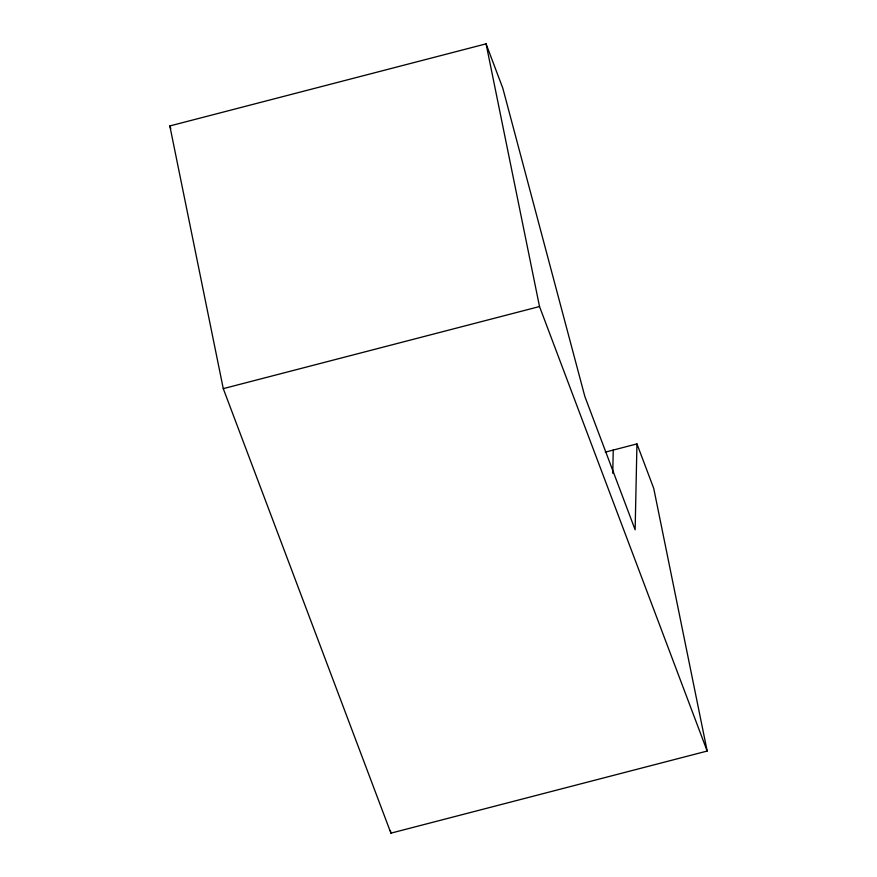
<?xml version="1.0" encoding="UTF-8"?>
<svg xmlns="http://www.w3.org/2000/svg" width="877" height="877" viewBox="0 0 877 877"><rect width="100%" height="100%" fill="white"/><g stroke="black" fill="none" stroke-linecap="round" stroke-linejoin="round"><path stroke-width="1.32" d="M612.749 473.24L613.242 450.065M636.954 443.905L635.134 529.796L584.838 396.448L502.839 88.303L486.077 43.85L169.831 125.948L223.273 388.643L390.923 833.15L707.169 751.052L653.727 488.357L636.954 443.905L605.294 452.126M223.273 388.643L539.519 306.544L707.169 751.052M169.831 125.948L170.785 128.491M486.077 43.85L539.519 306.544M390.386 830.464L390.923 833.15"/></g></svg>
